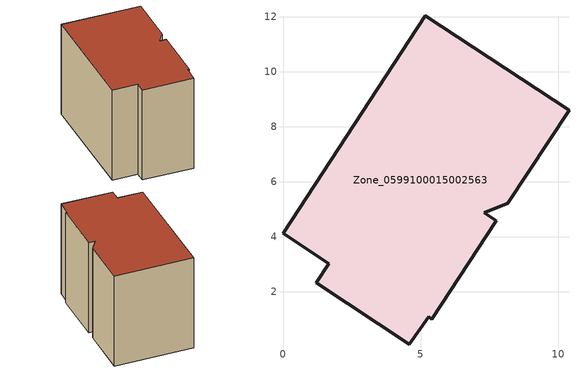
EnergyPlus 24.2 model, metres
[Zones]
Zone_0599100015002563
 floor ground (C_G): 7.76,4.59 5.41,1.01 5.31,1.09 4.59,0.1 1.21,2.33 1.67,3.03 0,4.13 5.18,12.03 10.4,8.6 8.18,5.22 7.32,4.88 z0.8
 wall outside (C_F): 8.18,5.22 10.4,8.6 5.18,12.03 0,4.13 1.67,3.03 1.21,2.33 4.59,0.1 5.31,1.09 5.41,1.01 7.76,4.59 7.32,4.88 8.18,5.22 z0.8:8.61
 roof outside (C_R): 5.41,1.01 7.76,4.59 7.32,4.88 8.18,5.22 10.4,8.6 5.18,12.03 0,4.13 1.67,3.03 1.21,2.33 4.59,0.1 5.31,1.09 z8.61
[BUILDING]
Pand.0599100015002563: North Axis=0; Terrain=City; Loads Convergence Tolerance Value=0.04; Temperature Convergence Tolerance Value=0.4; Solar Distribution=FullExterior; Maximum Number of Warmup Days=25; Minimum Number of Warmup Days=1
[Site:Location]
Rotterdam.The.Hague.AP_ZH_NLD Design_Conditions: Latitude=51.96; Longitude=4.45; Time Zone=1; Elevation=-4.5
[SITE:GROUNDTEMPERATURE:BUILDINGSURFACE]
18, 18, 18, 18, 18, 18, 18, 18, 18, 18, 18, 18
[MATERIAL] Thermal Absorptance=0.9; Solar Absorptance=0.7; Visible Absorptance=0.7
Name | Roughness | Thickness | Conductivity | Density | Specific Heat
G.TC.1965-1974 | MediumSmooth | 0.15 | 0.882353 | 540 | 1210
F.TC.1965-1974 | Rough | 0.3 | 0.697674 | 1920 | 840
R.TC.1965-1974 | MediumRough | 0.2 | 0.232558 | 1500 | 1000
[CONSTRUCTION]
C_G: G.TC.1965-1974
C_F: F.TC.1965-1974
C_R: R.TC.1965-1974
[ZONE]
Zone_0599100015002563: Type=1; Multiplier=1; Ceiling Height=Autocalculate; Volume=Autocalculate; Floor Area=autocalculate; Part of Total Floor Area=Yes
[ZONEINFILTRATION:DESIGNFLOWRATE]
Infil_Zone_0599100015002563: Zone or ZoneList or Space or SpaceList=Zone_0599100015002563; Schedule=AlwaysOn; Design Flow Rate Calculation Method=Flow/Area; Flow Rate per Floor Area=0.003; Constant Term Coefficient=1; Temperature Term Coefficient=0; Velocity Term Coefficient=0; Velocity Squared Term Coefficient=0
[HVACTEMPLATE:ZONE:IDEALLOADSAIRSYSTEM]
Zone_0599100015002563: Maximum Heating Supply Air Temperature=50; Minimum Cooling Supply Air Temperature=13; Maximum Heating Supply Air Humidity Ratio=0.0156; Minimum Cooling Supply Air Humidity Ratio=0.0077; Heating Limit=NoLimit; Cooling Limit=NoLimit; Dehumidification Control Type=ConstantSensibleHeatRatio; Cooling Sensible Heat Ratio=0.7; Dehumidification Setpoint=60; Humidification Control Type=None; Humidification Setpoint=30; Outdoor Air Method=None; Outdoor Air Flow Rate per Person=0.00944; Outdoor Air Flow Rate per Zone Floor Area=0; Outdoor Air Flow Rate per Zone=0; Demand Controlled Ventilation Type=None; Outdoor Air Economizer Type=NoEconomizer; Heat Recovery Type=None; Sensible Heat Recovery Effectiveness=0.7; Latent Heat Recovery Effectiveness=0.65
[ZONECONTROL:THERMOSTAT]
ThermostatControl_Zone_0599100015002563: Zone or ZoneList=Zone_0599100015002563; Control Type Schedule=DualSetpointControlType; Control 1=Thermostat_Zone_0599100015002563; Temperature Difference Between Cutout And Setpoint=0
[THERMOSTATSETPOINT:DUALSETPOINT]
Thermostat_Zone_0599100015002563: Heating Setpoint Temperature Schedule=HeatingSetpoint_Zone_0599100015002563; Cooling Setpoint Temperature Schedule=CoolingSetpoint_Zone_0599100015002563
[SCHEDULE:COMPACT]
HeatingSetpoint_Zone_0599100015002563: Through: 12/31, For: AllDays, Until: 24:00, 21
CoolingSetpoint_Zone_0599100015002563: Through: 12/31, For: AllDays, Until: 24:00, 24
DualSetpointControlType: Through: 12/31, For: AllDays, Until: 24:00, 4
AlwaysOn: Through: 12/31, For: AllDays, Until: 24:00, 1
